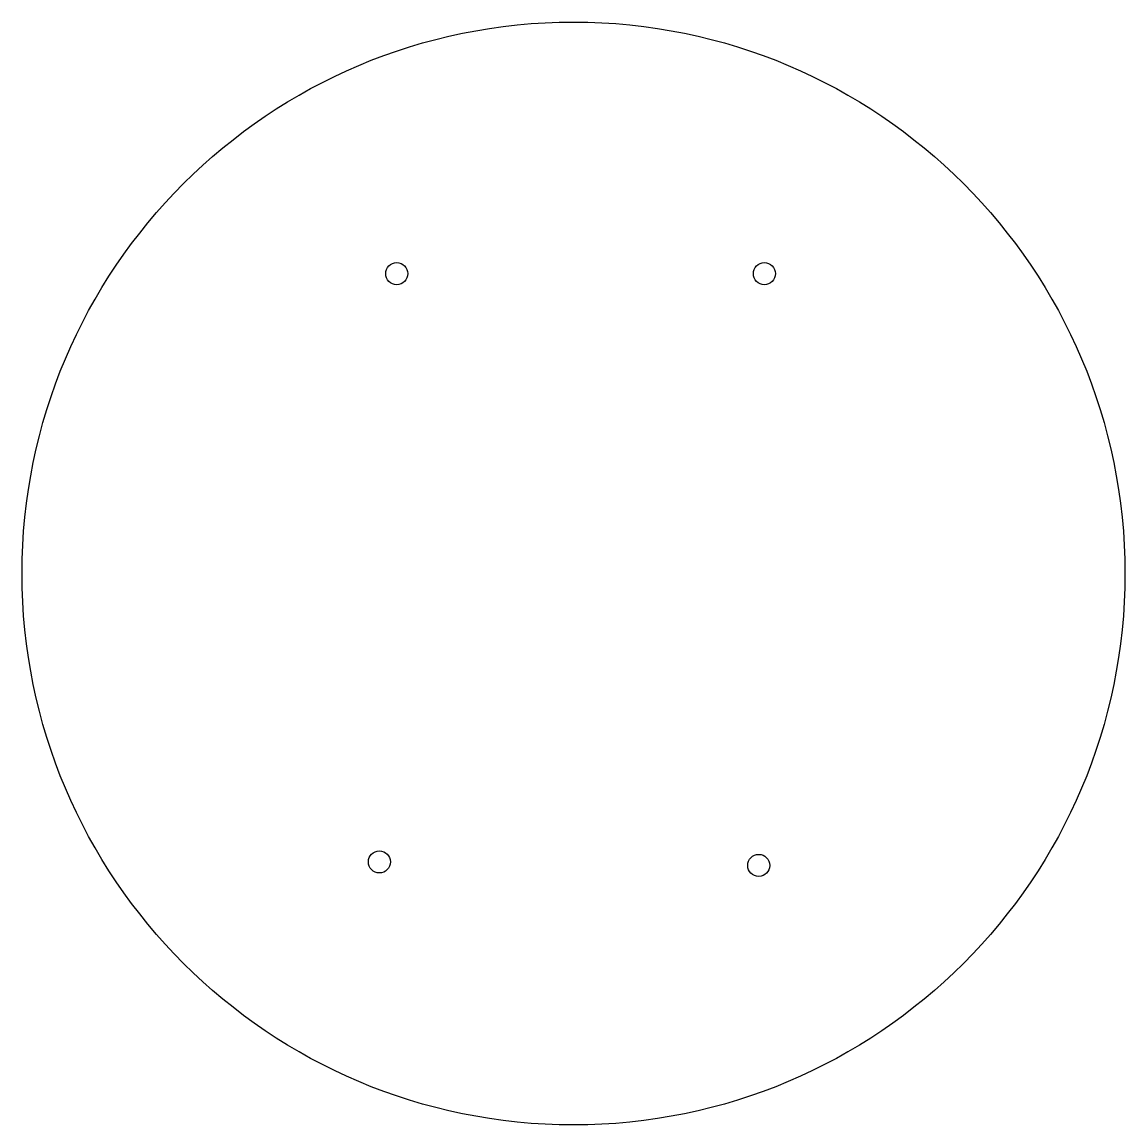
# Model space of a CAD drawing. Header units: millimetres. Extents: x -7.5 to 7.5, y -7.5 to 7.5.
import ezdxf

# ---------------------------------------------------------------- set-up
doc = ezdxf.new("R2010")
doc.units = ezdxf.units.MM

msp = doc.modelspace()

# ---------------------------------------------------------------- linework, layer by layer
at = {"color": 7, "linetype": 'Continuous'}
for centre, radius in [((0, 0), 7.5), ((-2.404, 4.078), 0.15), ((2.596, 4.078), 0.15), ((-2.64, -3.922), 0.15), ((2.52, -3.971), 0.15)]:
    msp.add_circle(centre, radius, dxfattribs=at)

doc.saveas('drawing.dxf')
